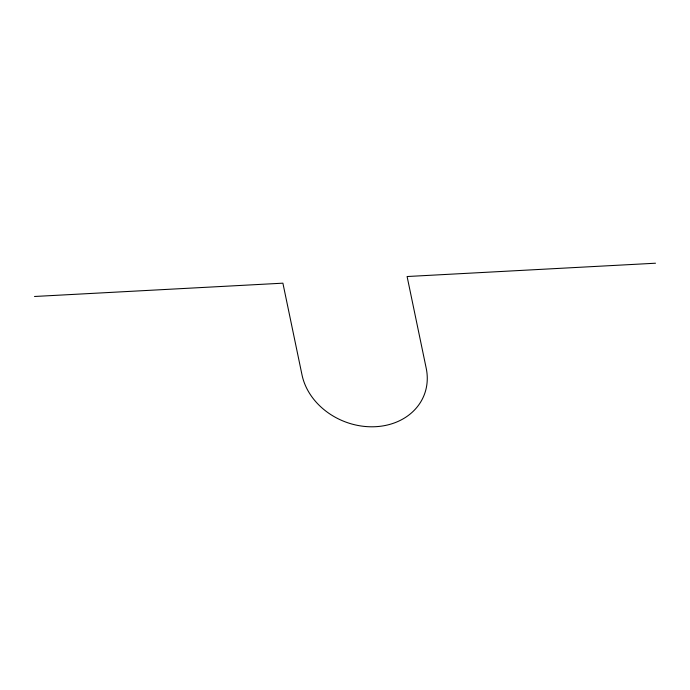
<?xml version="1.0" encoding="UTF-8"?>
<svg xmlns="http://www.w3.org/2000/svg" width="690" height="690" viewBox="0 0 690 690"><rect width="100%" height="100%" fill="white"/><g stroke="black" fill="none" stroke-linecap="round" stroke-linejoin="round"><path stroke-width="1.03" d="M34.5 296.484L282.9 283.176L302.022 374.955A64.429 53.665 21 0 0 375.602 426.696A64.429 53.665 21 0 0 426.222 368.305L407.1 276.526L655.5 263.218"/></g></svg>
